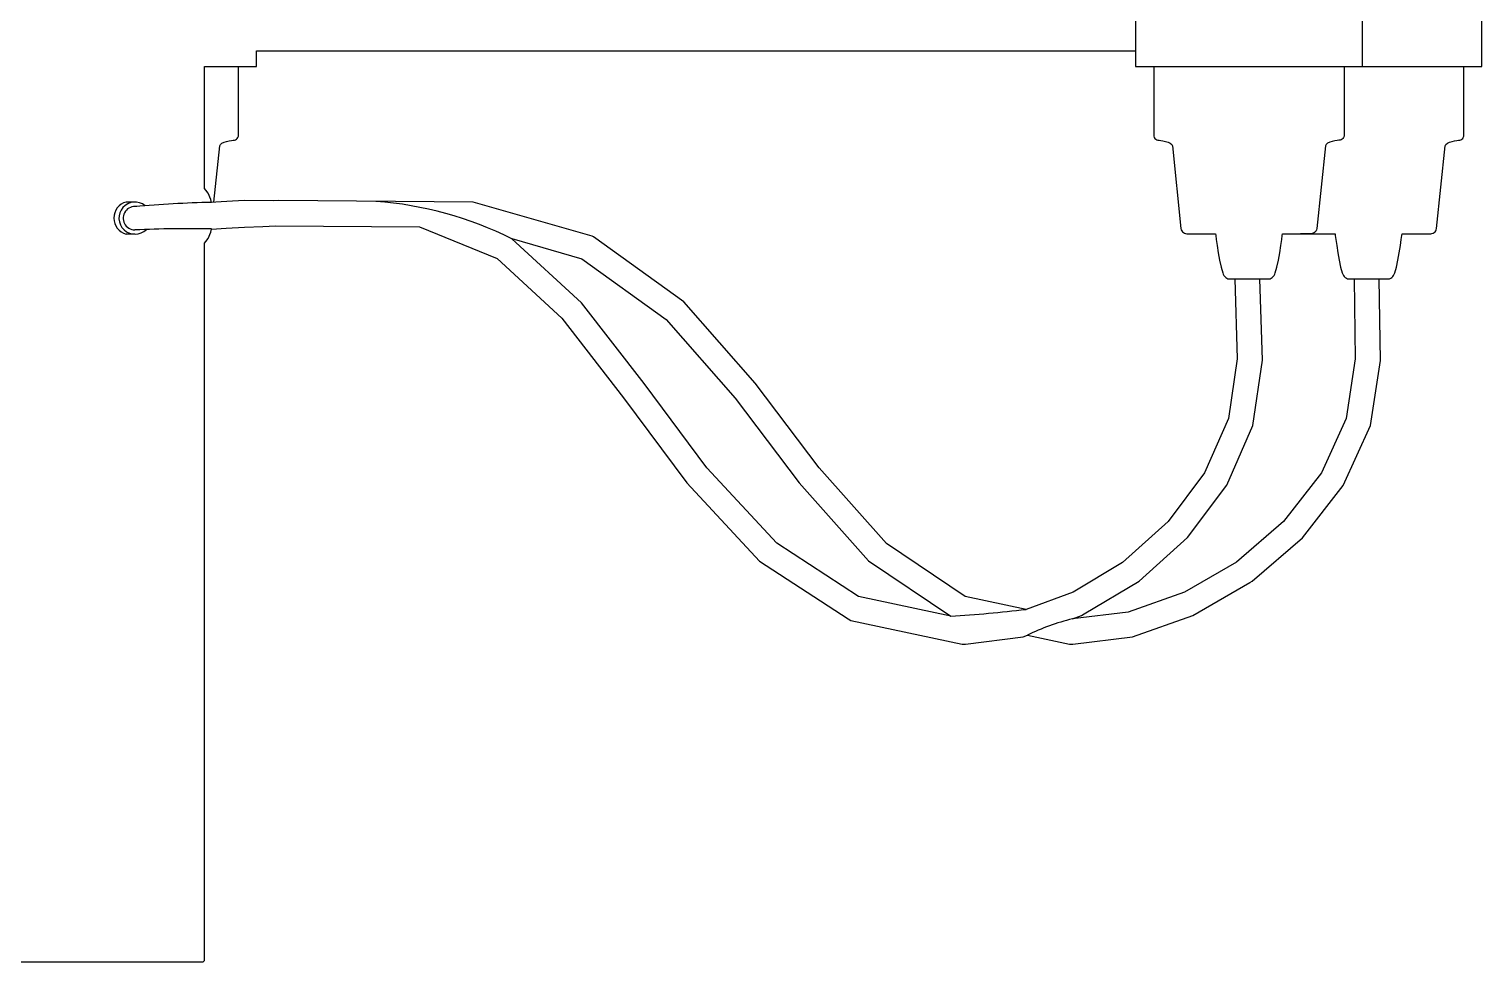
# Model space of a CAD drawing. Header units: millimetres. Extents: x 112 to 8820, y -2365 to 5002.
# Drawn here: x 586.1 to 765.5, y -664 to -548.8 of the extents above; entities that cross this region are included whole.
import ezdxf

# ---------------------------------------------------------------- set-up
doc = ezdxf.new("R2010")
doc.units = ezdxf.units.MM

# ---------------------------------------------------------------- blocks, each defined once
blk = doc.blocks.new('2097-30_EL-front')
for p, q in [((13.404, 11.941), (13.404, 11.054)), ((16.201, 11.941), (16.201, 11.054)), ((17.68, 11.054), (17.68, 11.941)), ((2.549, 11.054), (2.549, 11.247)), ((2.549, 11.247), (13.404, 11.247)), ((1.908, 9.549), (1.908, 11.054)), ((1.908, 11.054), (2.122, 11.054)), ((2.122, 11.054), (2.311, 11.054)), ((2.311, 11.054), (2.448, 11.054)), ((2.326, 10.209), (2.326, 11.054)), ((2.448, 11.054), (2.529, 11.054)), ((2.529, 11.054), (2.549, 11.054)), ((13.404, 11.054), (13.425, 11.054)), ((13.425, 11.054), (13.506, 11.054)), ((13.506, 11.054), (13.643, 11.054)), ((13.627, 11.054), (13.627, 10.209)), ((13.643, 11.054), (13.831, 11.054)), ((13.831, 11.054), (14.062, 11.054)), ((14.062, 11.054), (14.325, 11.054)), ((14.325, 11.054), (14.609, 11.054)), ((14.609, 11.054), (14.88, 11.054)), ((14.88, 11.054), (14.921, 11.054)), ((14.921, 11.054), (15.021, 11.054)), ((15.021, 11.054), (15.176, 11.054)), ((15.176, 11.054), (15.38, 11.054)), ((15.38, 11.054), (15.623, 11.054)), ((15.623, 11.054), (15.894, 11.054)), ((15.894, 11.054), (16.182, 11.054)), ((15.978, 11.054), (15.978, 10.209)), ((16.182, 11.054), (16.475, 11.054)), ((16.475, 11.054), (16.759, 11.054)), ((16.759, 11.054), (17.022, 11.054)), ((17.022, 11.054), (17.253, 11.054)), ((17.253, 11.054), (17.441, 11.054)), ((17.441, 11.054), (17.579, 11.054)), ((17.457, 10.209), (17.457, 11.054)), ((17.579, 11.054), (17.66, 11.054)), ((17.66, 11.054), (17.68, 11.054)), ((2.023, 9.38), (2.095, 10.078)), ((2.095, 10.078), (2.104, 10.094)), ((2.104, 10.094), (2.123, 10.108)), ((2.123, 10.108), (2.15, 10.12)), ((2.15, 10.12), (2.18, 10.13)), ((2.18, 10.13), (2.211, 10.137)), ((2.211, 10.137), (2.239, 10.142)), ((2.239, 10.142), (2.261, 10.144)), ((2.261, 10.144), (2.276, 10.146)), ((2.276, 10.146), (2.29, 10.15)), ((2.29, 10.15), (2.302, 10.158)), ((2.302, 10.158), (2.312, 10.168)), ((2.312, 10.168), (2.32, 10.181)), ((2.32, 10.181), (2.325, 10.194)), ((2.325, 10.194), (2.326, 10.209)), ((13.627, 10.209), (13.629, 10.194)), ((13.629, 10.194), (13.634, 10.181)), ((13.634, 10.181), (13.642, 10.168)), ((13.642, 10.168), (13.652, 10.158)), ((13.652, 10.158), (13.664, 10.15)), ((13.664, 10.15), (13.678, 10.146)), ((13.678, 10.146), (13.693, 10.144)), ((13.693, 10.144), (13.715, 10.142)), ((13.715, 10.142), (13.742, 10.137)), ((13.742, 10.137), (13.773, 10.13)), ((13.773, 10.13), (13.804, 10.12)), ((13.804, 10.12), (13.83, 10.108)), ((13.83, 10.108), (13.85, 10.094)), ((13.85, 10.094), (13.858, 10.078)), ((13.858, 10.078), (13.964, 9.056)), ((15.748, 10.078), (15.642, 9.056)), ((15.756, 10.094), (15.748, 10.078)), ((15.775, 10.108), (15.756, 10.094)), ((15.802, 10.12), (15.775, 10.108)), ((15.832, 10.13), (15.802, 10.12)), ((15.863, 10.137), (15.832, 10.13)), ((15.891, 10.142), (15.863, 10.137)), ((15.913, 10.144), (15.891, 10.142)), ((15.928, 10.146), (15.913, 10.144)), ((15.942, 10.15), (15.928, 10.146)), ((15.954, 10.158), (15.942, 10.15)), ((15.964, 10.168), (15.954, 10.158)), ((15.972, 10.181), (15.964, 10.168)), ((15.977, 10.194), (15.972, 10.181)), ((15.978, 10.209), (15.977, 10.194)), ((17.12, 9.056), (17.226, 10.078)), ((17.226, 10.078), (17.235, 10.094)), ((17.235, 10.094), (17.254, 10.108)), ((17.254, 10.108), (17.281, 10.12)), ((17.281, 10.12), (17.311, 10.13)), ((17.311, 10.13), (17.342, 10.137)), ((17.342, 10.137), (17.37, 10.142)), ((17.37, 10.142), (17.391, 10.144)), ((17.391, 10.144), (17.406, 10.146)), ((17.406, 10.146), (17.42, 10.15)), ((17.42, 10.15), (17.432, 10.158)), ((17.432, 10.158), (17.443, 10.168)), ((17.443, 10.168), (17.45, 10.181)), ((17.45, 10.181), (17.455, 10.194)), ((17.455, 10.194), (17.457, 10.209)), ((1.925, 9.529), (1.908, 9.549)), ((1.952, 9.49), (1.925, 9.529)), ((1.049, 9.382, -0.203), (0.939, 9.382, -0.203)), ((1.986, 9.414), (1.952, 9.49)), ((2.182, 9.389), (1.976, 9.377)), ((1.994, 9.378), (1.986, 9.414)), ((2.396, 9.4), (2.182, 9.389)), ((2.765, 9.397), (2.396, 9.4)), ((2.823, 9.4), (2.765, 9.397)), ((5.225, 9.382), (2.823, 9.4)), ((6.692, 8.96), (5.225, 9.382)), ((1.049, 8.986, -0.203), (0.939, 8.986, -0.203)), ((1.952, 8.932), (1.986, 9.009)), ((1.986, 9.009), (1.995, 9.049)), ((1.995, 9.049), (2.173, 9.058)), ((2.173, 9.058), (2.403, 9.07)), ((2.403, 9.07), (2.629, 9.081)), ((2.629, 9.081), (2.783, 9.089)), ((2.783, 9.089), (4.56, 9.074)), ((4.56, 9.074), (5.519, 8.684)), ((13.964, 9.056), (13.967, 9.041)), ((13.967, 9.041), (13.974, 9.027)), ((13.974, 9.027), (13.982, 9.015)), ((13.982, 9.015), (13.994, 9.005)), ((13.994, 9.005), (14.006, 8.997)), ((14.006, 8.997), (14.021, 8.993)), ((14.021, 8.993), (14.036, 8.991)), ((14.036, 8.991), (14.048, 8.991)), ((14.048, 8.991), (14.092, 8.991)), ((14.092, 8.991), (14.167, 8.991)), ((14.167, 8.991), (14.271, 8.991)), ((14.271, 8.991), (14.39, 8.991)), ((14.39, 8.991), (14.393, 8.971)), ((14.393, 8.971), (14.4, 8.919)), ((15.208, 8.919), (15.215, 8.971)), ((15.215, 8.971), (15.218, 8.991)), ((15.218, 8.991), (15.298, 8.991)), ((15.298, 8.991), (15.41, 8.991)), ((15.41, 8.991), (15.495, 8.991)), ((15.514, 8.991), (15.438, 8.991)), ((15.495, 8.991), (15.512, 8.991)), ((15.512, 8.991), (15.535, 8.991)), ((15.558, 8.991), (15.514, 8.991)), ((15.535, 8.991), (15.59, 8.991)), ((15.569, 8.991), (15.558, 8.991)), ((15.585, 8.993), (15.569, 8.991)), ((15.599, 8.997), (15.585, 8.993)), ((15.59, 8.991), (15.675, 8.991)), ((15.612, 9.005), (15.599, 8.997)), ((15.623, 9.015), (15.612, 9.005)), ((15.632, 9.027), (15.623, 9.015)), ((15.638, 9.041), (15.632, 9.027)), ((15.642, 9.056), (15.638, 9.041)), ((15.675, 8.991), (15.786, 8.991)), ((15.786, 8.991), (15.866, 8.991)), ((15.866, 8.991), (15.869, 8.971)), ((15.869, 8.971), (15.876, 8.919)), ((16.684, 8.919), (16.691, 8.971)), ((16.691, 8.971), (16.694, 8.991)), ((16.694, 8.991), (16.814, 8.991)), ((16.814, 8.991), (16.917, 8.991)), ((16.917, 8.991), (16.992, 8.991)), ((16.992, 8.991), (17.037, 8.991)), ((17.037, 8.991), (17.048, 8.991)), ((17.048, 8.991), (17.063, 8.993)), ((17.063, 8.993), (17.078, 8.997)), ((17.078, 8.997), (17.091, 9.005)), ((17.091, 9.005), (17.102, 9.015)), ((17.102, 9.015), (17.111, 9.027)), ((17.111, 9.027), (17.117, 9.041)), ((17.117, 9.041), (17.12, 9.056)), ((1.908, 8.873), (1.925, 8.893)), ((1.908, 8.698), (1.908, 8.873)), ((1.925, 8.893), (1.952, 8.932)), ((5.703, 8.929), (5.702, 8.93)), ((5.702, 8.93), (6.565, 8.682)), ((6.562, 8.138), (5.703, 8.929)), ((6.71, 8.953), (6.692, 8.96)), ((7.824, 8.152), (6.71, 8.953)), ((14.4, 8.919), (14.411, 8.844)), ((14.411, 8.844), (14.425, 8.756)), ((15.184, 8.756), (15.198, 8.844)), ((15.198, 8.844), (15.208, 8.919)), ((15.876, 8.919), (15.887, 8.844)), ((15.887, 8.844), (15.9, 8.756)), ((16.66, 8.756), (16.674, 8.844)), ((16.674, 8.844), (16.684, 8.919)), ((1.908, 0.017), (1.908, 8.698)), ((5.519, 8.684), (6.319, 7.947)), ((6.565, 8.682), (7.606, 7.933)), ((14.425, 8.756), (14.441, 8.664)), ((14.441, 8.664), (14.459, 8.579)), ((15.149, 8.579), (15.167, 8.664)), ((15.167, 8.664), (15.184, 8.756)), ((15.9, 8.756), (15.917, 8.664)), ((15.917, 8.664), (15.935, 8.579)), ((16.625, 8.579), (16.643, 8.664)), ((16.643, 8.664), (16.66, 8.756)), ((14.459, 8.579), (14.479, 8.51)), ((14.479, 8.51), (14.486, 8.492)), ((14.486, 8.492), (14.495, 8.477)), ((14.495, 8.477), (14.505, 8.463)), ((14.505, 8.463), (14.517, 8.451)), ((14.517, 8.451), (14.53, 8.442)), ((14.53, 8.442), (14.544, 8.436)), ((14.544, 8.436), (14.559, 8.434)), ((14.559, 8.434), (14.563, 8.434)), ((14.563, 8.434), (14.577, 8.434)), ((14.577, 8.434), (14.601, 8.434)), ((14.601, 8.434), (14.634, 8.434)), ((14.627, 8.434), (14.658, 7.446)), ((14.634, 8.434), (14.674, 8.434)), ((14.674, 8.434), (14.72, 8.434)), ((14.72, 8.434), (14.804, 8.434)), ((14.804, 8.434), (14.821, 8.434)), ((14.821, 8.434), (14.872, 8.434)), ((14.872, 8.434), (14.919, 8.434)), ((14.919, 8.434), (14.962, 8.434)), ((14.969, 7.428), (14.938, 8.434)), ((14.962, 8.434), (14.997, 8.434)), ((14.997, 8.434), (15.025, 8.434)), ((15.025, 8.434), (15.042, 8.434)), ((15.042, 8.434), (15.049, 8.434)), ((15.049, 8.434), (15.064, 8.436)), ((15.064, 8.436), (15.078, 8.442)), ((15.078, 8.442), (15.091, 8.451)), ((15.091, 8.451), (15.103, 8.463)), ((15.103, 8.463), (15.113, 8.477)), ((15.113, 8.477), (15.122, 8.492)), ((15.122, 8.492), (15.129, 8.51)), ((15.129, 8.51), (15.149, 8.579)), ((15.935, 8.579), (15.955, 8.51)), ((15.955, 8.51), (15.962, 8.492)), ((15.962, 8.492), (15.971, 8.477)), ((15.971, 8.477), (15.981, 8.463)), ((15.981, 8.463), (15.993, 8.451)), ((15.993, 8.451), (16.006, 8.442)), ((16.006, 8.442), (16.02, 8.436)), ((16.02, 8.436), (16.035, 8.434)), ((16.035, 8.434), (16.039, 8.434)), ((16.039, 8.434), (16.042, 8.434)), ((16.042, 8.434), (16.077, 8.434)), ((16.077, 8.434), (16.28, 8.434)), ((16.102, 8.434), (16.116, 7.447)), ((16.28, 8.434), (16.314, 8.434)), ((16.314, 8.434), (16.364, 8.434)), ((16.364, 8.434), (16.41, 8.434)), ((16.41, 8.434), (16.45, 8.434)), ((16.427, 7.426), (16.412, 8.434)), ((16.45, 8.434), (16.483, 8.434)), ((16.483, 8.434), (16.507, 8.434)), ((16.507, 8.434), (16.522, 8.434)), ((16.522, 8.434), (16.525, 8.434)), ((16.525, 8.434), (16.54, 8.436)), ((16.54, 8.436), (16.554, 8.442)), ((16.554, 8.442), (16.567, 8.451)), ((16.567, 8.451), (16.579, 8.463)), ((16.579, 8.463), (16.589, 8.477)), ((16.589, 8.477), (16.598, 8.492)), ((16.598, 8.492), (16.605, 8.51)), ((16.605, 8.51), (16.625, 8.579)), ((7.334, 7.142), (6.562, 8.138)), ((8.707, 7.146), (7.824, 8.152)), ((6.319, 7.947), (7.081, 6.965)), ((7.606, 7.933), (8.46, 6.961)), ((14.658, 7.446), (14.551, 6.71)), ((14.852, 6.624), (14.969, 7.428)), ((16.116, 7.447), (16.004, 6.711)), ((16.305, 6.624), (16.427, 7.426)), ((8.11, 6.101), (7.334, 7.142)), ((9.497, 6.1), (8.707, 7.146)), ((7.081, 6.965), (7.864, 5.914)), ((8.46, 6.961), (9.25, 5.915)), ((14.551, 6.71), (14.256, 6.037)), ((16.004, 6.711), (15.698, 6.037)), ((14.529, 5.885), (14.852, 6.624)), ((15.968, 5.884), (16.305, 6.624)), ((8.973, 5.17), (8.11, 6.101)), ((10.328, 5.167), (9.497, 6.1)), ((14.256, 6.037), (13.807, 5.436)), ((15.698, 6.037), (15.231, 5.437)), ((7.864, 5.914), (8.758, 4.949)), ((9.25, 5.915), (10.107, 4.952)), ((14.046, 5.239), (14.529, 5.885)), ((15.466, 5.237), (15.968, 5.884)), ((13.807, 5.436), (13.241, 4.931)), ((15.231, 5.437), (14.648, 4.936)), ((13.446, 4.703), (14.046, 5.239)), ((14.842, 4.702), (15.466, 5.237)), ((9.983, 4.512), (8.973, 5.17)), ((11.3, 4.512), (10.328, 5.167)), ((8.758, 4.949), (9.853, 4.236)), ((10.107, 4.952), (11.122, 4.269)), ((13.241, 4.931), (12.632, 4.564)), ((14.648, 4.936), (14.008, 4.565)), ((12.769, 4.296), (13.446, 4.703)), ((14.11, 4.276), (14.815, 4.685)), ((14.815, 4.685), (14.842, 4.702)), ((11.122, 4.269), (9.983, 4.512)), ((12.051, 4.353), (11.3, 4.512)), ((12.632, 4.564), (12.051, 4.353)), ((14.008, 4.565), (13.311, 4.32)), ((13.311, 4.32), (12.623, 4.235)), ((9.853, 4.236), (9.886, 4.217)), ((9.886, 4.217), (11.261, 3.923)), ((12.623, 4.235), (12.735, 4.276)), ((12.735, 4.276), (12.769, 4.296)), ((13.365, 4.015), (14.11, 4.276)), ((11.304, 3.923), (12.016, 4.015)), ((12.016, 4.015), (12.067, 4.033)), ((12.067, 4.033), (12.586, 3.923)), ((12.63, 3.923), (13.365, 4.015)), ((11.261, 3.923), (11.304, 3.923)), ((12.586, 3.923), (12.63, 3.923)), ((-0.539, 0), (-0.18, 0)), ((-0.18, 0), (0.18, 0)), ((0.18, 0), (0.528, 0)), ((0.528, 0), (0.855, 0)), ((0.855, 0), (1.151, 0)), ((1.151, 0), (1.406, 0)), ((1.406, 0), (1.613, 0)), ((1.613, 0), (1.766, 0)), ((1.766, 0), (1.859, 0)), ((1.859, 0), (1.89, 0)), ((1.89, 0), (1.908, 0.017))]:
    blk.add_line(p, q)
for centre, radius, start, end in [((0.994, 9.184, -0.203), 0.206, 105.4166, 254.5834), ((1.049, 9.184, -0.203), 0.198, 50.7584, 315.0593), ((1.049, 9.184, -0.203), 0.198, 50.7584, 315.0593), ((2.382, -6.695), 16.078, 91.3842, 94.7593), ((3.676, 4.839), 4.565, 63.6492, 85.6242), ((1.048, 9.183), 0.145, 81.2448, 270), ((1.687, -4.471), 13.524, 88.6933, 92.7056), ((9.91, 22.752), 18.523, 273.7521, 276.6366), ((13.229, 1.703), 2.604, 103.444, 116.4886)]:
    blk.add_arc(centre, radius, start, end)

msp = doc.modelspace()

# ---------------------------------------------------------------- block references
at = {"color": 0, "xscale": 10, "yscale": 10, "zscale": 10}
msp.add_blockref('2097-30_EL-front', (588.69, -664.02), dxfattribs=at)

doc.saveas('drawing.dxf')
